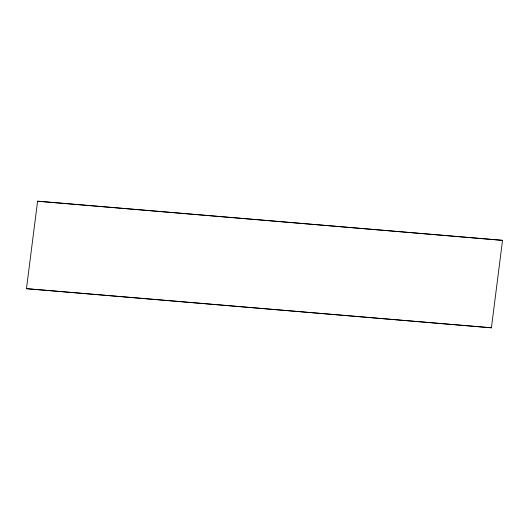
<?xml version="1.0" encoding="UTF-8"?>
<svg xmlns="http://www.w3.org/2000/svg" width="529" height="529" viewBox="0 0 529 529"><rect width="100%" height="100%" fill="white"/><g stroke="black" fill="none" stroke-linecap="round" stroke-linejoin="round"><path stroke-width="0.79" d="M26.457 288.675L37.592 201.205L502.543 240.325L491.408 327.795L26.457 288.675L491.408 327.795M502.55 240.364L37.592 201.205"/></g></svg>
